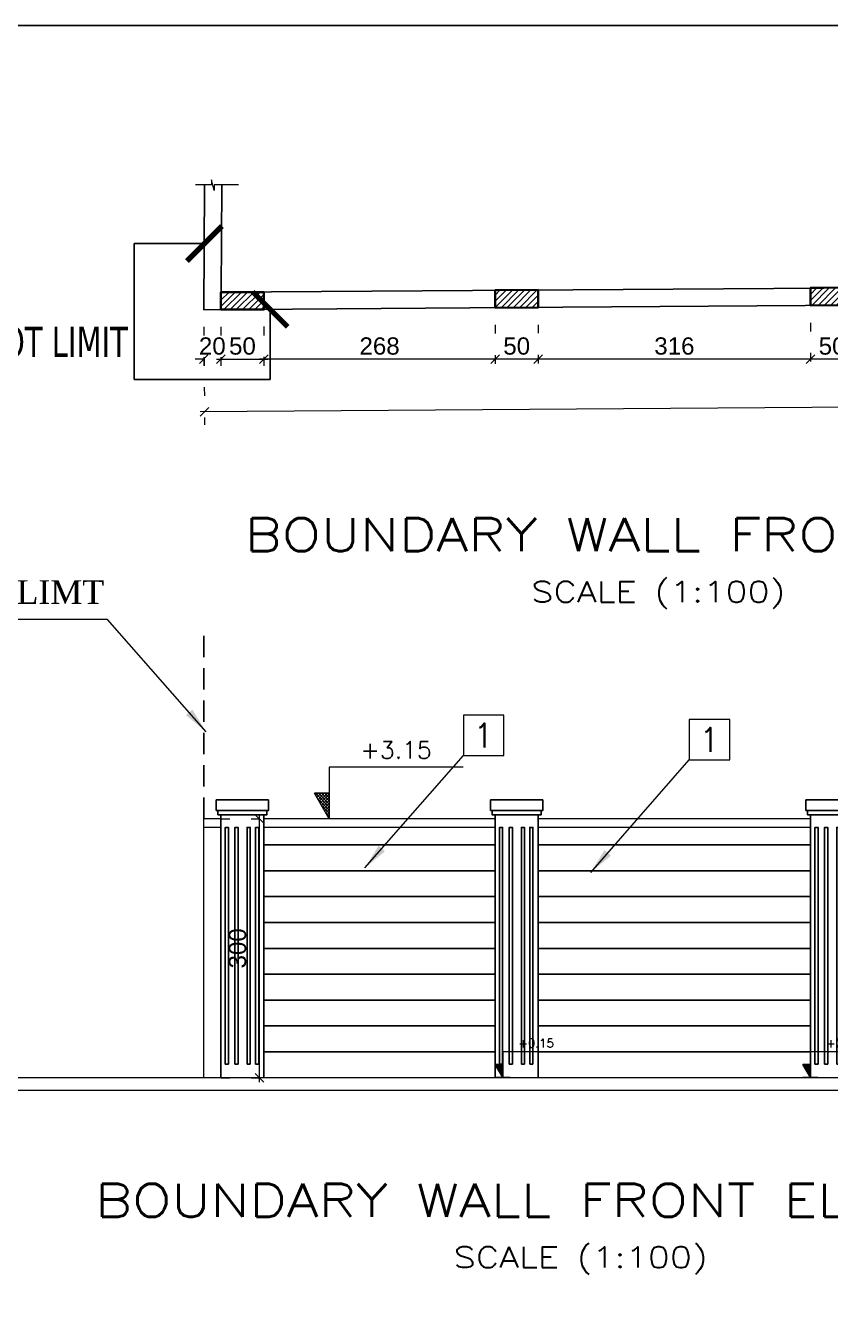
# Model space of a CAD drawing. Header units: millimetres. Extents: x -11627 to -10952, y 10244 to 10588.
# Drawn here: x -11494.47 to -11485.14, y 10417.15 to 10431.93 of the extents above; entities that cross this region are included whole.
import ezdxf
from ezdxf.enums import TextEntityAlignment as Align

# ---------------------------------------------------------------- set-up
doc = ezdxf.new("R2010")
doc.units = ezdxf.units.MM
doc.header["$PDMODE"] = 35
doc.linetypes.add('DOT', pattern=[0.25, 0, -0.25])
doc.linetypes.add('HIDDEN', pattern=[0.375, 0.25, -0.125])
doc.layers.get('0').update_dxf_attribs({"lineweight": 5})
doc.layers.get('DEFPOINTS').update_dxf_attribs({"lineweight": 5})
for name, color, linetype, lineweight in [('A-GEN DIMS INTERNAL', 86, 'Continuous', 5), ('BORDER A1', 7, 'Continuous', 100), ('DIM IN', 191, 'Continuous', 5), ('elev.', 42, 'Continuous', 5), ('HATCH', 8, 'Continuous', 0), ('Notes', 32, 'Continuous', 5), ('TEXT', 30, 'Continuous', 9), ('Title Block', 7, 'Continuous', 0), ('WALLS', 4, 'Continuous', 35)]:
    doc.layers.add(name, color=color, linetype=linetype, lineweight=lineweight)
for name, color, linetype in [('A-PLOT LIMIT', 1, 'Continuous'), ('A-REFLECT UP', 8, 'HIDDEN'), ('COLUMN', 1, 'Continuous'), ('INSERT TEXT', 1, 'Continuous')]:
    doc.layers.add(name, color=color, linetype=linetype)
doc.styles.add('DIMTEXT', font='romans.shx', dxfattribs={"width": 0.75})
doc.styles.add('Finish-Square', font='ROMANS.shx', dxfattribs={"height": 0.2})
doc.styles.add('frame', font='verdana.ttf', dxfattribs={"width": 5})
doc.styles.add('GROUND FLOOR XREF - option 3$0$STYLE1', font='arial.ttf', dxfattribs={"height": 0.2})
doc.styles.add('ROMANS', font='romans.shx', dxfattribs={"width": 0.85})
doc.styles.add('Section-Level', font='romans.shx', dxfattribs={"height": 0.2})
doc.styles.add('SIMPLEX', font='romans.shx', dxfattribs={"width": 0.75})
doc.styles.add('STYLE2', font='times.ttf', dxfattribs={"height": 0.25})
doc.styles.add('Title-Big', font='ROMANS.shx', dxfattribs={"height": 0.5})
doc.styles.add('Title-Small', font='ROMANS.shx', dxfattribs={"height": 0.25})
doc.dimstyles.new('D100', dxfattribs={"dimtxt": 0.2, "dimasz": 0.1, "dimexe": 0.18, "dimexo": 0.0625, "dimgap": 0.1, "dimtad": 1, "dimzin": 0, "dimdsep": 46, "dimtxsty": 'SIMPLEX', "dimblk": 'DOT1', "dimcen": 0.1, "dimse1": 1, "dimse2": 1, "dimclrd": 256, "dimclre": 256, "dimclrt": 256, "dimadec": 0, "dimazin": 0, "dimtfac": 5, "dimtix": 1, "dimtmove": 2, "dimatfit": 3, "dimfxl": 1, "dimtolj": 1, "dimtzin": 0, "dimlwd": -1, "dimlwe": -1, "dimarcsym": 0})
doc.dimstyles.new('DIM 100', dxfattribs={"dimtxt": 0.2, "dimasz": 0.1, "dimexe": 0.15, "dimexo": 0.2, "dimgap": 0.05, "dimtad": 1, "dimdec": 0, "dimlfac": 100, "dimzin": 1, "dimdsep": 46, "dimtxsty": 'GROUND FLOOR XREF - option 3$0$STYLE1', "dimblk": 'OBLIQUE', "dimcen": 0.02, "dimdle": 0.05, "dimclrd": 256, "dimclre": 6, "dimclrt": 3, "dimadec": 1, "dimazin": 0, "dimtfac": 0.9, "dimtdec": 0, "dimtix": 1, "dimtofl": 0, "dimtmove": 2, "dimatfit": 3, "dimldrblk": 'ARCHTICK', "dimfxl": 1, "dimtolj": 1, "dimtzin": 12, "dimlwd": -1, "dimlwe": -1, "dimarcsym": 0})
doc.dimstyles.new('DIM 100 AX', dxfattribs={"dimtxt": 0.23, "dimasz": 0.1, "dimexe": 0.15, "dimexo": 0.2, "dimgap": 0.05, "dimtad": 1, "dimdec": 0, "dimlfac": 100, "dimrnd": 5, "dimzin": 1, "dimdsep": 46, "dimtxsty": 'ROMANS', "dimblk": 'OBLIQUE', "dimcen": 0.02, "dimdle": 0.05, "dimclrd": 256, "dimclre": 6, "dimclrt": 3, "dimadec": 1, "dimazin": 0, "dimtfac": 0.9, "dimtdec": 0, "dimtix": 1, "dimtofl": 0, "dimtmove": 2, "dimatfit": 3, "dimldrblk": 'ARCHTICK', "dimfxl": 1, "dimtolj": 1, "dimtzin": 12, "dimlwd": -1, "dimlwe": -1, "dimarcsym": 0})

# ---------------------------------------------------------------- blocks, each defined once
blk = doc.blocks.new('_Oblique')
at = {"color": 0, "linetype": 'ByBlock', "lineweight": -2}
blk.add_line((-0.5, -0.5), (0.5, 0.5), dxfattribs=at)
blk = doc.blocks.new('*D118')
at = {"layer": 'A-GEN DIMS INTERNAL', "color": 6, "linetype": 'DOT', "transparency": 16777216}
for p, q in [((-11492.20141797948, 10422.7314372713), (-11491.6073241961, 10422.7314372713)), ((-11492.20141797948, 10419.7314372713), (-11491.6073241961, 10419.7314372713))]:
    blk.add_line(p, q, dxfattribs=at)
at = {"layer": 'A-GEN DIMS INTERNAL', "transparency": 16777216}
blk.add_line((-11491.7573241961, 10419.6814372713), (-11491.7573241961, 10422.7814372713), dxfattribs=at)
at = {"layer": 'DEFPOINTS', "color": 0, "transparency": 16777216}
for p in [(-11492.40141797948, 10422.7314372713), (-11491.7573241961, 10422.7314372713), (-11492.40141797948, 10419.7314372713)]:
    blk.add_point(p, dxfattribs=at)
at = {"layer": 'A-GEN DIMS INTERNAL', "transparency": 16777216, "xscale": 0.1, "yscale": 0.1, "zscale": 0.1}
for p, rotation in [((-11491.7573241961, 10422.7314372713), 90), ((-11491.7573241961, 10419.7314372713), 270)]:
    blk.add_blockref('_Oblique', p, dxfattribs=dict(at, rotation=rotation))
at = {"layer": 'A-GEN DIMS INTERNAL', "color": 3, "transparency": 16777216, "insert": (-11492.00950700642, 10421.2314372713), "char_height": 0.2, "attachment_point": 5, "rotation": 90, "style": 'GROUND FLOOR XREF - option 3$0$STYLE1'}
blk.add_mtext('\\A1;300', dxfattribs=at)
blk = doc.blocks.new('_ArchTick')
at = {"color": 0, "linetype": 'ByBlock', "const_width": 0.15}
blk.add_lwpolyline([(-0.5, -0.5), (0.5, 0.5)], dxfattribs=at)
blk = doc.blocks.new('*X116')
at = {"color": 0}
for p, q in [((3.643701660090228, 1.168827925937311), (3.698734612938253, 1.223860878785338)), ((5.343979177517996, -0.3942317092121652), (3.725886589520493, 1.223860878785338)), ((3.773111182641488, 0.9446840578952992), (4.052288003531526, 1.223860878785338)), ((3.902520705192748, 0.7205401898532858), (4.4058413941248, 1.223860878785338)), ((5.343979177517996, -0.7477850998054392), (3.939221460189113, 0.6569726175234449)), ((4.031930227744009, 0.4963963218112724), (4.759394784718076, 1.223860878785338)), ((5.343979177517996, -0.0406783186188914), (4.079439980113768, 1.223860878785338)), ((4.16133975029527, 0.2722524537692589), (5.112948175311348, 1.223860878785338)), ((4.29074927284653, 0.0481085857272455), (5.343979177517996, 1.101338490398711)), ((4.42015879539779, -0.176035282314768), (5.343979177517996, 0.7477850998054392)), ((5.343979177517996, 0.3128750719743818), (4.43299337070704, 1.223860878785338)), ((4.54956831794905, -0.4001791503567814), (5.343979177517996, 0.3942317092121652)), ((4.678977840500309, -0.6243230183987949), (5.343979177517996, 0.0406783186188914)), ((5.343979177517996, 0.6664284625676558), (4.786546761300316, 1.223860878785338)), ((5.343979177517996, 1.019981853160929), (5.140100151893588, 1.223860878785338)), ((5.343979177517996, -1.101338490398711), (4.422184373333648, -0.1795436862143629)), ((4.808387363051572, -0.8484668864408078), (5.343979177517996, -0.3128750719743818)), ((5.343979177517996, -1.454891880991985), (4.905147286478181, -1.01605998995217)), ((4.937796885602832, -1.07261075448282), (5.343979177517996, -0.6664284625676558)), ((5.067206408154091, -1.296754622524833), (5.343979177517996, -1.019981853160929)), ((5.196615930705353, -1.520898490566848), (5.343979177517996, -1.373535243754202)), ((5.326025453256613, -1.745042358608861), (5.343979177517996, -1.727088634347475))]:
    blk.add_line(p, q, dxfattribs=at)
blk = doc.blocks.new('Level-Section')
at = {"color": 0}
for p, q in [((1.55000000000001, 0.5999999999999944), (0, 0.5999999999999944)), ((0, 0.5999999999999944), (0, 0)), ((0, 0), (-0.1732050807568726, 0.2999999999999829)), ((0, 0.2999999999999829), (-0.1732050807568726, 0.2999999999999829))]:
    blk.add_line(p, q, dxfattribs=at)
blk.add_line((0.1732050807569294, 0), (-0.1732050807569294, 2.84e-14))
at = {"color": 0, "xscale": 0.1000000000000227, "yscale": 0.1000000000000227, "zscale": 0.1000000000000227}
blk.add_blockref('*X116', (-0.5343979177517895, 0.1776139121214726), dxfattribs=at)
at = {"color": 0, "style": 'Section-Level'}
blk.add_attdef('LEVEL', text='', height=0.2, dxfattribs=at).set_placement((0.7749999999999773, 0.799999999999983), align=Align.MIDDLE_CENTER)
blk = doc.blocks.new('*D417')
at = {"layer": 'A-GEN DIMS INTERNAL', "color": 6, "linetype": 'DOT', "transparency": 16777216}
for p, q in [((-11466.60128074216, 10428.61549511831), (-11466.59343032783, 10427.48126827987)), ((-11492.40003446914, 10428.43693215453), (-11492.39218405481, 10427.30270531609))]:
    blk.add_line(p, q, dxfattribs=at)
at = {"layer": 'A-GEN DIMS INTERNAL', "transparency": 16777216}
blk.add_line((-11466.54446970747, 10427.63161074777), (-11492.44322103926, 10427.45235566262), dxfattribs=at)
at = {"layer": 'DEFPOINTS', "color": 0, "transparency": 16777216}
for p in [(-11466.60266498489, 10428.81549032793), (-11492.40141871187, 10428.63692736415), (-11492.39322223686, 10427.4527017233)]:
    blk.add_point(p, dxfattribs=at)
at = {"layer": 'A-GEN DIMS INTERNAL', "transparency": 16777216, "xscale": 0.1, "yscale": 0.1, "zscale": 0.1}
for p, rotation in [((-11466.59446850988, 10427.63126468708), 0.3965594982890153), ((-11492.39322223686, 10427.4527017233), 180.396559498289)]:
    blk.add_blockref('_Oblique', p, dxfattribs=dict(at, rotation=rotation))
at = {"layer": 'A-GEN DIMS INTERNAL', "color": 3, "transparency": 16777216, "insert": (-11479.494898191, 10427.69409415931), "char_height": 0.2, "attachment_point": 5, "rotation": 0.3965594982889857, "style": 'GROUND FLOOR XREF - option 3$0$STYLE1'}
blk.add_mtext('\\A1;2580', dxfattribs=at)
blk = doc.blocks.new('RGRRGRG')
at = {"layer": 'HATCH'}
h = blk.add_hatch(dxfattribs=at)
h.set_pattern_fill('ANSI31', color=256, scale=0.016)
h.set_pattern_definition([(45, (0, 0), (-0.03592102448427661, 0.03592102448427661), [])])
h.paths.add_polyline_path([(-11006.51517450818, 10202.74952442222), (-11007.01387704982, 10202.74952442222), (-11007.01387704982, 10202.54604087916), (-11006.51517450818, 10202.54604087916)])
at = {"layer": 'WALLS'}
blk.add_lwpolyline([(-11006.51517450818, 10202.74952442222), (-11007.01387704982, 10202.74952442222), (-11007.01387704982, 10202.54604087916), (-11006.51517450818, 10202.54604087916)], close=True, dxfattribs=at)
blk = doc.blocks.new('DOT1')
at = {"color": 0}
for p, q in [((0, -2), (0, 1.999999999999998)), ((-2, -1.8e-15), (2, 0))]:
    blk.add_line(p, q, dxfattribs=at)
blk.add_circle((0, 0), 0.5401551902498528, dxfattribs=at)
blk = doc.blocks.new('Title')
at = {"color": 4, "style": 'Title-Big'}
blk.add_attdef('DRAWNAME', text='', height=0.4, dxfattribs=at).set_placement((0, 0), align=Align.MIDDLE_CENTER)
at = {"color": 0, "style": 'Title-Small'}
blk.add_attdef('SCALE', text='', height=0.25, dxfattribs=at).set_placement((0, -0.6879529327519549), align=Align.MIDDLE_CENTER)
blk = doc.blocks.new('ADM FRAME-A2')
at = {"layer": 'BORDER A1', "lineweight": 25}
blk.add_lwpolyline([(-58.52908770720353, 2.457064966512547), (-11.55720879191338, 2.457064966512547), (-11.55720879191338, 40.94327016595368), (-58.52908770720353, 40.94327016595368)], close=True, dxfattribs=at)
blk = doc.blocks.new('*D766')
at = {"layer": 'A-GEN DIMS INTERNAL', "color": 6, "linetype": 'DOT', "transparency": 16777216}
for p, q in [((-11485.36948974742, 10428.48506241832), (-11485.36948974742, 10427.91211933384)), ((-11484.87079933802, 10428.48854101111), (-11484.87079933802, 10427.91211933384))]:
    blk.add_line(p, q, dxfattribs=at)
at = {"layer": 'A-GEN DIMS INTERNAL', "transparency": 16777216}
blk.add_line((-11484.82079933802, 10428.06211933384), (-11485.41948974742, 10428.06211933384), dxfattribs=at)
at = {"layer": 'DEFPOINTS', "color": 0, "transparency": 16777216}
for p in [(-11485.36948974742, 10428.68506241832), (-11484.87079933802, 10428.68854101111), (-11485.36948974742, 10428.06211933384)]:
    blk.add_point(p, dxfattribs=at)
at = {"layer": 'A-GEN DIMS INTERNAL', "transparency": 16777216, "xscale": 0.1, "yscale": 0.1, "zscale": 0.1, "rotation": 180}
blk.add_blockref('_Oblique', (-11485.36948974742, 10428.06211933384), dxfattribs=at)
at = {"layer": 'A-GEN DIMS INTERNAL', "transparency": 16777216, "xscale": 0.1, "yscale": 0.1, "zscale": 0.1}
blk.add_blockref('_Oblique', (-11484.87079933802, 10428.06211933384), dxfattribs=at)
at = {"layer": 'A-GEN DIMS INTERNAL', "color": 3, "transparency": 16777216, "insert": (-11485.12014454272, 10428.21423393138), "char_height": 0.2, "attachment_point": 5, "style": 'GROUND FLOOR XREF - option 3$0$STYLE1'}
blk.add_mtext('\\A1;50', dxfattribs=at)
blk = doc.blocks.new('*D767')
at = {"layer": 'A-GEN DIMS INTERNAL', "color": 6, "linetype": 'DOT', "transparency": 16777216}
for p, q in [((-11488.52574265204, 10428.46256923624), (-11488.52574265204, 10427.91211933384)), ((-11485.3695358111, 10428.48458285457), (-11485.3695358111, 10427.91211933384))]:
    blk.add_line(p, q, dxfattribs=at)
at = {"layer": 'A-GEN DIMS INTERNAL', "transparency": 16777216}
blk.add_line((-11485.3195358111, 10428.06211933384), (-11488.57574265204, 10428.06211933384), dxfattribs=at)
at = {"layer": 'DEFPOINTS', "color": 0, "transparency": 16777216}
for p in [(-11488.52574265204, 10428.66256923624), (-11485.3695358111, 10428.68458285458), (-11488.52574265204, 10428.06211933384)]:
    blk.add_point(p, dxfattribs=at)
at = {"layer": 'A-GEN DIMS INTERNAL', "transparency": 16777216, "xscale": 0.1, "yscale": 0.1, "zscale": 0.1, "rotation": 180}
blk.add_blockref('_Oblique', (-11488.52574265204, 10428.06211933384), dxfattribs=at)
at = {"layer": 'A-GEN DIMS INTERNAL', "transparency": 16777216, "xscale": 0.1, "yscale": 0.1, "zscale": 0.1}
blk.add_blockref('_Oblique', (-11485.3695358111, 10428.06211933384), dxfattribs=at)
at = {"layer": 'A-GEN DIMS INTERNAL', "color": 3, "transparency": 16777216, "insert": (-11486.94763923157, 10428.21430214421), "char_height": 0.2, "attachment_point": 5, "style": 'GROUND FLOOR XREF - option 3$0$STYLE1'}
blk.add_mtext('\\A1;316', dxfattribs=at)
blk = doc.blocks.new('*D768')
at = {"layer": 'A-GEN DIMS INTERNAL', "color": 6, "linetype": 'DOT', "transparency": 16777216}
for p, q in [((-11489.02443363733, 10428.45917420649), (-11489.02443363733, 10427.91211933384)), ((-11488.52574263596, 10428.46256687415), (-11488.52574263596, 10427.91211933384))]:
    blk.add_line(p, q, dxfattribs=at)
at = {"layer": 'A-GEN DIMS INTERNAL', "transparency": 16777216}
blk.add_line((-11488.47574263596, 10428.06211933384), (-11489.07443363733, 10428.06211933384), dxfattribs=at)
at = {"layer": 'DEFPOINTS', "color": 0, "transparency": 16777216}
for p in [(-11489.02443363733, 10428.6591742065), (-11488.52574263596, 10428.66256687415), (-11489.02443363733, 10428.06211933384)]:
    blk.add_point(p, dxfattribs=at)
at = {"layer": 'A-GEN DIMS INTERNAL', "transparency": 16777216, "xscale": 0.1, "yscale": 0.1, "zscale": 0.1, "rotation": 180}
blk.add_blockref('_Oblique', (-11489.02443363733, 10428.06211933384), dxfattribs=at)
at = {"layer": 'A-GEN DIMS INTERNAL', "transparency": 16777216, "xscale": 0.1, "yscale": 0.1, "zscale": 0.1}
blk.add_blockref('_Oblique', (-11488.52574263596, 10428.06211933384), dxfattribs=at)
at = {"layer": 'A-GEN DIMS INTERNAL', "color": 3, "transparency": 16777216, "insert": (-11488.77508813664, 10428.21423393138), "char_height": 0.2, "attachment_point": 5, "style": 'GROUND FLOOR XREF - option 3$0$STYLE1'}
blk.add_mtext('\\A1;50', dxfattribs=at)
blk = doc.blocks.new('*D769')
at = {"layer": 'A-GEN DIMS INTERNAL', "color": 6, "linetype": 'DOT', "transparency": 16777216}
for p, q in [((-11491.70399262947, 10428.44152145875), (-11491.70399262947, 10427.91211933384)), ((-11489.02443363733, 10428.45917420649), (-11489.02443363733, 10427.91211933384))]:
    blk.add_line(p, q, dxfattribs=at)
at = {"layer": 'A-GEN DIMS INTERNAL', "transparency": 16777216}
blk.add_line((-11488.97443363733, 10428.06211933384), (-11491.75399262947, 10428.06211933384), dxfattribs=at)
at = {"layer": 'DEFPOINTS', "color": 0, "transparency": 16777216}
for p in [(-11491.70399262947, 10428.64152145875), (-11489.02443363733, 10428.6591742065), (-11491.70399262947, 10428.06211933384)]:
    blk.add_point(p, dxfattribs=at)
at = {"layer": 'A-GEN DIMS INTERNAL', "transparency": 16777216, "xscale": 0.1, "yscale": 0.1, "zscale": 0.1, "rotation": 180}
blk.add_blockref('_Oblique', (-11491.70399262947, 10428.06211933384), dxfattribs=at)
at = {"layer": 'A-GEN DIMS INTERNAL', "transparency": 16777216, "xscale": 0.1, "yscale": 0.1, "zscale": 0.1}
blk.add_blockref('_Oblique', (-11489.02443363733, 10428.06211933384), dxfattribs=at)
at = {"layer": 'A-GEN DIMS INTERNAL', "color": 3, "transparency": 16777216, "insert": (-11490.3642131334, 10428.21423393138), "char_height": 0.2, "attachment_point": 5, "style": 'GROUND FLOOR XREF - option 3$0$STYLE1'}
blk.add_mtext('\\A1;268', dxfattribs=at)
blk = doc.blocks.new('*D770')
at = {"layer": 'A-GEN DIMS INTERNAL', "color": 6, "linetype": 'DOT', "transparency": 16777216}
for p, q in [((-11492.20269517111, 10428.43692736415), (-11492.20269517111, 10427.91211933384)), ((-11491.70399262947, 10428.43692736415), (-11491.70399262947, 10427.91211933384))]:
    blk.add_line(p, q, dxfattribs=at)
at = {"layer": 'A-GEN DIMS INTERNAL', "transparency": 16777216}
blk.add_line((-11492.25269517111, 10428.06211933384), (-11491.65399262947, 10428.06211933384), dxfattribs=at)
at = {"layer": 'DEFPOINTS', "color": 0, "transparency": 16777216}
for p in [(-11492.20269517111, 10428.63692736415), (-11491.70399262947, 10428.63692736415), (-11491.70399262947, 10428.06211933384)]:
    blk.add_point(p, dxfattribs=at)
at = {"layer": 'A-GEN DIMS INTERNAL', "transparency": 16777216, "xscale": 0.1, "yscale": 0.1, "zscale": 0.1, "rotation": 180}
blk.add_blockref('_Oblique', (-11492.20269517111, 10428.06211933384), dxfattribs=at)
at = {"layer": 'A-GEN DIMS INTERNAL', "transparency": 16777216, "xscale": 0.1, "yscale": 0.1, "zscale": 0.1}
blk.add_blockref('_Oblique', (-11491.70399262947, 10428.06211933384), dxfattribs=at)
at = {"layer": 'A-GEN DIMS INTERNAL', "color": 3, "transparency": 16777216, "insert": (-11491.95334390029, 10428.21423393138), "char_height": 0.2, "attachment_point": 5, "style": 'GROUND FLOOR XREF - option 3$0$STYLE1'}
blk.add_mtext('\\A1;50', dxfattribs=at)
blk = doc.blocks.new('*D771')
at = {"layer": 'A-GEN DIMS INTERNAL', "color": 6, "linetype": 'DOT', "transparency": 16777216}
for p, q in [((-11492.40269523476, 10428.43691845471), (-11492.40269523476, 10427.91211933384)), ((-11492.20269517111, 10428.43692736415), (-11492.20269517111, 10427.91211933384))]:
    blk.add_line(p, q, dxfattribs=at)
at = {"layer": 'A-GEN DIMS INTERNAL', "transparency": 16777216}
for p, q in [((-11492.40269523476, 10428.06211933384), (-11492.50269523476, 10428.06211933384)), ((-11492.20269517111, 10428.06211933384), (-11492.10269517111, 10428.06211933384))]:
    blk.add_line(p, q, dxfattribs=at)
at = {"layer": 'DEFPOINTS', "color": 0, "transparency": 16777216}
for p in [(-11492.40269523476, 10428.63691845471), (-11492.20269517111, 10428.63692736415), (-11492.20269517111, 10428.06211933384)]:
    blk.add_point(p, dxfattribs=at)
at = {"layer": 'A-GEN DIMS INTERNAL', "transparency": 16777216, "xscale": 0.1, "yscale": 0.1, "zscale": 0.1}
blk.add_blockref('_Oblique', (-11492.40269523476, 10428.06211933384), dxfattribs=at)
at = {"layer": 'A-GEN DIMS INTERNAL', "transparency": 16777216, "xscale": 0.1, "yscale": 0.1, "zscale": 0.1, "rotation": 180}
blk.add_blockref('_Oblique', (-11492.20269517111, 10428.06211933384), dxfattribs=at)
at = {"layer": 'A-GEN DIMS INTERNAL', "color": 3, "transparency": 16777216, "insert": (-11492.30269520294, 10428.21423393138), "char_height": 0.2, "attachment_point": 5, "style": 'GROUND FLOOR XREF - option 3$0$STYLE1'}
blk.add_mtext('\\A1;20', dxfattribs=at)
blk = doc.blocks.new('column1')
for p, q in [((-0.5528056386174285, 3.22263693586865), (0.05406916553329211, 3.22263693586865)), ((0.03510589570396405, 3.099352427956546), (-0.5528056386174285, 3.099352427956546)), ((0, 3.050000000001091), (-0.5338423687862814, 3.050000000001091)), ((-0.4987364730804984, 3.050000000001091), (-0.4987364730823174, 0)), ((0, 3.050000000001091), (0, 0)), ((-0.4485946001877892, 0.1563893191450916), (-0.412518536013522, 0.1563893191450916)), ((-0.3359554788785317, 0.1563893191450916), (-0.2998794147042645, 0.1563893191450916)), ((-0.1955549108588457, 0.1563893191450916), (-0.1594788466845785, 0.1563893191450916)), ((-0.09718391173373675, 0.1563893191450916), (-0.06110784755946952, 0.1563893191450916))]:
    blk.add_line(p, q)
at = {"elevation": -3.499522519420732e-10}
for points in [[(-0.5528056386174285, 3.22263693586865), (-0.5528056386174285, 3.099352427956546), (-0.5338423687862814, 3.099352427956546), (-0.5338423687862814, 3.050000000001091), (-0.4987364730823174, 3.050000000001091)], [(-0.4485946001877892, 0.1563893191450916), (-0.4485946001877892, 2.901416849139423), (-0.412518536013522, 2.901416849139423), (-0.412518536013522, 1.304018159906263)], [(-0.412518536013522, 2.901416849139423), (-0.412518536013522, 0.1563893191450916)], [(-0.3359554788785317, 0.1563893191450916), (-0.3359554788785317, 2.901416849139423)], [(-0.3359554788785317, 1.425976727954549), (-0.3359554788785317, 2.901416849139423), (-0.2998794147042645, 2.901416849139423), (-0.2998794147042645, 1.493114789609535)], [(-0.2998794147042645, 2.901416849139423), (-0.2998794147042645, 0.1563893191450916)], [(-0.1955549108588457, 0.1563893191450916), (-0.1955549108588457, 2.901416849139423)], [(-0.1955549108588457, 1.448903383632569), (-0.1955549108588457, 2.901416849139423), (-0.1594788466845785, 2.901416849139423), (-0.1594788466845785, 1.393095696552336)], [(-0.1594788466845785, 2.901416849139423), (-0.1594788466845785, 0.1563893191450916)], [(-0.09718391173373675, 2.901416849139423), (-0.09718391173373675, 0.1563893191450916)], [(-0.06110784755946952, 0.1563893191450916), (-0.06110784755946952, 2.901416849139423), (-0.09718391173373675, 2.901416849139423), (-0.09718391173373675, 1.304018159906263)]]:
    blk.add_lwpolyline(points, dxfattribs=at)
blk.add_lwpolyline([(0.05406916553329211, 3.22263693586865), (0.05406916553329211, 3.099352427956546), (0.03510589570396405, 3.099352427956546), (0.03510589570396405, 3.050000000001091), (0, 3.050000000001091)])
blk = doc.blocks.new('Finish-Square')
at = {"color": 0}
blk.add_lwpolyline([(-0.1500000000000057, -0.1500000000000057), (0.1500000000000057, -0.1500000000000057), (0.1500000000000057, 0.1500000000000057), (-0.1500000000000057, 0.1500000000000057)], close=True, dxfattribs=at)
at = {"color": 0, "style": 'Finish-Square'}
blk.add_attdef('1', text='', height=0.18, dxfattribs=at).set_placement((0, 0), align=Align.MIDDLE_CENTER)
blk = doc.blocks.new('6')
at = {"layer": 'INSERT TEXT', "color": 9}
for p, q in [((-11491.70399262947, 10422.4314372713), (-11489.02447912512, 10422.4314372713)), ((-11488.52574265204, 10422.4314372713), (-11485.3718098351, 10422.4314372713)), ((-11491.70399262947, 10422.1314372713), (-11489.02447912512, 10422.1314372713)), ((-11488.52574265204, 10422.1314372713), (-11485.3718098351, 10422.1314372713)), ((-11491.70399262947, 10421.8314372713), (-11489.02447912512, 10421.8314372713)), ((-11488.52574265204, 10421.8314372713), (-11485.3718098351, 10421.8314372713)), ((-11491.70399262947, 10421.5314372713), (-11489.02447912512, 10421.5314372713)), ((-11488.52574265204, 10421.5314372713), (-11485.3718098351, 10421.5314372713)), ((-11491.70399262947, 10421.2314372713), (-11489.02447912512, 10421.2314372713)), ((-11488.52574265204, 10421.2314372713), (-11485.3718098351, 10421.2314372713)), ((-11491.70399262947, 10420.9314372713), (-11489.02447912512, 10420.9314372713)), ((-11488.52574265204, 10420.9314372713), (-11485.37180983511, 10420.9314372713)), ((-11491.70399262947, 10420.6314372713), (-11489.02447912512, 10420.6314372713)), ((-11488.52574265204, 10420.6314372713), (-11485.37180983511, 10420.6314372713)), ((-11491.70399262947, 10420.3314372713), (-11489.02447912512, 10420.3314372713)), ((-11488.52574265204, 10420.3314372713), (-11485.37180983511, 10420.3314372713)), ((-11491.70399262947, 10420.0314372713), (-11489.02447912512, 10420.0314372713)), ((-11488.52574265204, 10420.0314372713), (-11485.37180983511, 10420.0314372713))]:
    blk.add_line(p, q, dxfattribs=at)
blk = doc.blocks.new('*U110')
blk.add_lwpolyline([(0.7999999999999999, 0.7499999999999987), (0.7999999999999999, -0.7997770360145069), (-0.7498983993593211, -0.800222963985493)])
at = {"style": 'DIMTEXT', "width": 0.75}
blk.add_attdef('F.F.L', (0.8462931755088263, -0.8272694139675281), '', height=0.3375, dxfattribs=at)
for points in [[(-1.165734175856414e-15, 0.75), (0.7999999999999999, 0.7499999999999987)], [(-0.7498983993593196, 0), (-0.7498983993593211, -0.800222963985493)]]:
    blk.add_leader(points, dimstyle='DIM 100 AX', override={"dimasz": 0.4, "dimtad": 0})

msp = doc.modelspace()

# ---------------------------------------------------------------- linework, layer by layer
at = {"layer": 'A-PLOT LIMIT'}
for p, q in [((-11492.40269523476, 10428.63691845471), (-11492.39241663273, 10430.07577766722)), ((-11488.80269517111, 10428.66063500405), (-11492.40269523476, 10428.63691845471))]:
    msp.add_line(p, q, dxfattribs=at)
for points in [[(-11482.30400476171, 10428.90597119581), (-11492.20125134364, 10428.83832848327), (-11492.19241152973, 10430.07577766722)], [(-11481.49384537337, 10428.71161756097), (-11488.80130011394, 10428.66064473521)]]:
    msp.add_lwpolyline(points, dxfattribs=at)
at = {"layer": 'A-REFLECT UP'}
msp.add_line((-11492.40141797948, 10422.7314372713), (-11492.40141797948, 10424.86941685163), dxfattribs=at)
at = {"layer": 'DIM IN'}
msp.add_lwpolyline([(-11491.99965070906, 10430.08525274452), (-11492.28002237364, 10430.08525274452), (-11492.28002237364, 10430.0189155872), (-11492.31155513421, 10430.14090238679), (-11492.31155513421, 10430.08537701795), (-11492.49594607867, 10430.08537701795)], dxfattribs=at)
at = {"layer": 'elev.'}
for p, q in [((-11492.40141797948, 10419.7314372713), (-11492.40141797948, 10422.7314372713)), ((-11492.20272910255, 10422.7314372713), (-11492.40141797948, 10422.7314372713)), ((-11489.02447912512, 10422.7314372713), (-11491.70399262947, 10422.7314372713)), ((-11485.3695358111, 10422.7314372713), (-11488.52574265204, 10422.7314372713)), ((-11492.20272910255, 10422.6314372713), (-11492.40141797948, 10422.6314372713)), ((-11489.02447912512, 10422.6314372713), (-11491.70399262947, 10422.6314372713)), ((-11485.3695358111, 10422.6314372713), (-11488.52574265204, 10422.6314372713)), ((-11462.84585064777, 10419.7314372713), (-11496.83292606033, 10419.7314372713)), ((-11462.84585064777, 10419.5814372713), (-11496.83292606033, 10419.5814372713))]:
    msp.add_line(p, q, dxfattribs=at)
at = {"layer": 'Notes'}
msp.add_line((-11493.51652324257, 10425.04634256421, 5.548412302715144), (-11495.64999218437, 10425.04634256421, 5.548412302715144), dxfattribs=at)

# ---------------------------------------------------------------- block references
at = {"layer": 'A-PLOT LIMIT'}
ref = msp.add_blockref('*U110', (-11492.3942678469, 10428.64090147815), dxfattribs=dict(at, xscale=-1.016, yscale=1.016, zscale=1.016))
ref.add_attrib('%%P0.00', 'PLOT LIMIT', (-11495.12937970067, 10428.08901299854), dxfattribs={"layer": '0', "color": 0, "linetype": 'Continuous', "height": 0.35, "style": 'frame', "width": 0.7})
at = {"layer": 'COLUMN', "color": 7}
for p in [(-11491.70399262947, 10419.7314372713), (-11488.52574265204, 10419.7314372713), (-11484.87079933802, 10419.7314372713)]:
    msp.add_blockref('column1', p, dxfattribs=at)
at = {"layer": 'DIM IN', "rotation": 0.3900569215072174}
msp.add_blockref('RGRRGRG', (-412.8094928361816, 301.2822783365834), dxfattribs=at)
at = {"layer": 'DIM IN', "extrusion": (1.097837540140492e-09, 3.828911909486311e-12, 1), "rotation": 0.3996576816061682}
msp.add_blockref('RGRRGRG', (-407.4577118153509, 303.1642932835172, -1.256824182516967e-05), dxfattribs=at)
at = {"layer": 'DIM IN'}
msp.add_blockref('RGRRGRG', (-485.1888181212962, 226.090886484988), dxfattribs=at)
msp.add_blockref('Level-Section', (-11490.94648486731, 10422.7314372713), dxfattribs=at).add_auto_attribs({'LEVEL': '+3.15'})
at = {"layer": 'DIM IN', "xscale": 0.5, "yscale": 0.5, "zscale": 0.5}
for p in [(-11488.9373270687, 10419.73299210943), (-11485.37180983511, 10419.73299210943)]:
    msp.add_blockref('Level-Section', p, dxfattribs=at).add_auto_attribs({'LEVEL': '+0.15'})
at = {"layer": 'INSERT TEXT', "color": 242, "true_color": 0xcd2027}
msp.add_blockref('6', (0, 0), dxfattribs=at)
at = {"layer": 'Notes', "xscale": 1.559999999999999, "yscale": 1.559999999999999, "zscale": 1.559999999999999}
for p in [(-11489.15945363828, 10423.7012962534), (-11486.54047776625, 10423.65087511385)]:
    msp.add_blockref('Finish-Square', p, dxfattribs=at).add_auto_attribs({'1': '1'})
at = {"layer": 'TEXT', "linetype": 'ByBlock'}
ref = msp.add_blockref('Title', (-11487.13476149158, 10426.0271366277, 3.104521151355006e-08), dxfattribs=dict(at, xscale=1.5, yscale=1.2))
ref.add_attrib('DRAWNAME', 'BOUNDARY WALL FRONT PLAN', dxfattribs={"layer": '0', "color": 4, "height": 0.3840000000000004, "style": 'Title-Big', "width": 1.25}).set_placement((-11487.13476149158, 10426.0271366277, 3.104521151355006e-08), align=Align.MIDDLE_CENTER)
ref.add_attrib('SCALE', 'SCALE (1:100)', dxfattribs={"layer": '0', "color": 0, "height": 0.2400000000000001, "style": 'Title-Small', "width": 1.25}).set_placement((-11487.13476149158, 10425.36670181225, 3.104521151355006e-08), align=Align.MIDDLE_CENTER)
ref = msp.add_blockref('Title', (-11488.03511948884, 10418.30951953811), dxfattribs=dict(at, xscale=1.5, yscale=1.2))
ref.add_attrib('DRAWNAME', 'BOUNDARY WALL FRONT ELEVATION', dxfattribs={"layer": '0', "color": 4, "height": 0.3840000000000004, "style": 'Title-Big', "width": 1.25}).set_placement((-11488.03511948884, 10418.30951953811), align=Align.MIDDLE_CENTER)
ref.add_attrib('SCALE', 'SCALE (1:100)', dxfattribs={"layer": '0', "color": 0, "height": 0.2400000000000001, "style": 'Title-Small', "width": 1.25}).set_placement((-11488.03511948884, 10417.64908472266), align=Align.MIDDLE_CENTER)
at = {"layer": 'Title Block', "xscale": 1.485590213708992, "yscale": 1.485590213708992, "zscale": 1.485590213708992}
msp.add_blockref('ADM FRAME-A2', (-11425.60271510198, 10371.10688197728), dxfattribs=at)

# ---------------------------------------------------------------- texts
at = {"layer": 'Notes', "style": 'STYLE2'}
msp.add_text('PLOT LIMT', height=0.2749174853831304, dxfattribs=at).set_placement((-11494.63455845458, 10425.36253371839), align=Align.MIDDLE_CENTER)

# ---------------------------------------------------------------- dimensions: what is measured, and where the dimension line sits
at = {"layer": 'A-GEN DIMS INTERNAL'}
dim = msp.add_aligned_dim(p1=(-11466.60266498489, 10428.81549032793), p2=(-11492.40141871187, 10428.63692736415), distance=1.1842540059679776, dimstyle='DIM 100', dxfattribs=at)
dim.commit()
dim.dimension.update_dxf_attribs({"geometry": '*D417', "text_midpoint": (-11479.494898191, 10427.69409415931)})
for base, p1, p2, picture, middle in [((-11492.20269517111, 10428.06211933384), (-11492.40269523476, 10428.63691845471), (-11492.20269517111, 10428.63692736415), '*D771', (-11492.30269520294, 10428.21423393138)), ((-11491.70399262947, 10428.06211933384), (-11492.20269517111, 10428.63692736415), (-11491.70399262947, 10428.63692736415), '*D770', (-11491.95334390029, 10428.21423393138)), ((-11491.70399262947, 10428.06211933384), (-11489.02443363733, 10428.6591742065), (-11491.70399262947, 10428.64152145875), '*D769', (-11490.3642131334, 10428.21423393138)), ((-11489.02443363733, 10428.06211933384), (-11488.52574263596, 10428.66256687415), (-11489.02443363733, 10428.6591742065), '*D768', (-11488.77508813664, 10428.21423393138)), ((-11488.52574265204, 10428.06211933384), (-11485.3695358111, 10428.68458285458), (-11488.52574265204, 10428.66256923624), '*D767', (-11486.94763923157, 10428.21430214421)), ((-11485.36948974742, 10428.06211933384), (-11484.87079933802, 10428.68854101111), (-11485.36948974742, 10428.68506241832), '*D766', (-11485.12014454272, 10428.21423393138))]:
    dim = msp.add_linear_dim(base=base, p1=p1, p2=p2, dimstyle='DIM 100', dxfattribs=at)
    dim.commit()
    dim.dimension.update_dxf_attribs({"geometry": picture, "text_midpoint": middle})
dim = msp.add_linear_dim(base=(-11491.7573241961, 10422.7314372713), p1=(-11492.40141797948, 10419.7314372713), p2=(-11492.40141797948, 10422.7314372713), angle=90, dimstyle='DIM 100', dxfattribs=at)
dim.commit()
dim.dimension.update_dxf_attribs({"geometry": '*D118', "text_midpoint": (-11492.00950700642, 10421.2314372713), "dimtype": 160})

# ---------------------------------------------------------------- leaders
at = {"layer": 'Notes'}
for points in [[(-11492.37370109267, 10423.74221446177, 5.548412302715144), (-11493.51652324257, 10425.04634256421, 5.548412302715144)], [(-11490.53627578822, 10422.16316815096), (-11489.39345363833, 10423.4672962534)], [(-11487.91729991619, 10422.11274701141), (-11486.7744777663, 10423.41687511385)]]:
    msp.add_leader(points, dimstyle='D100', override={"dimasz": 0.3, "dimfxl": 0, "dimfxlon": 1, "dimarcsym": 1}, dxfattribs=at)

doc.saveas('drawing.dxf')
